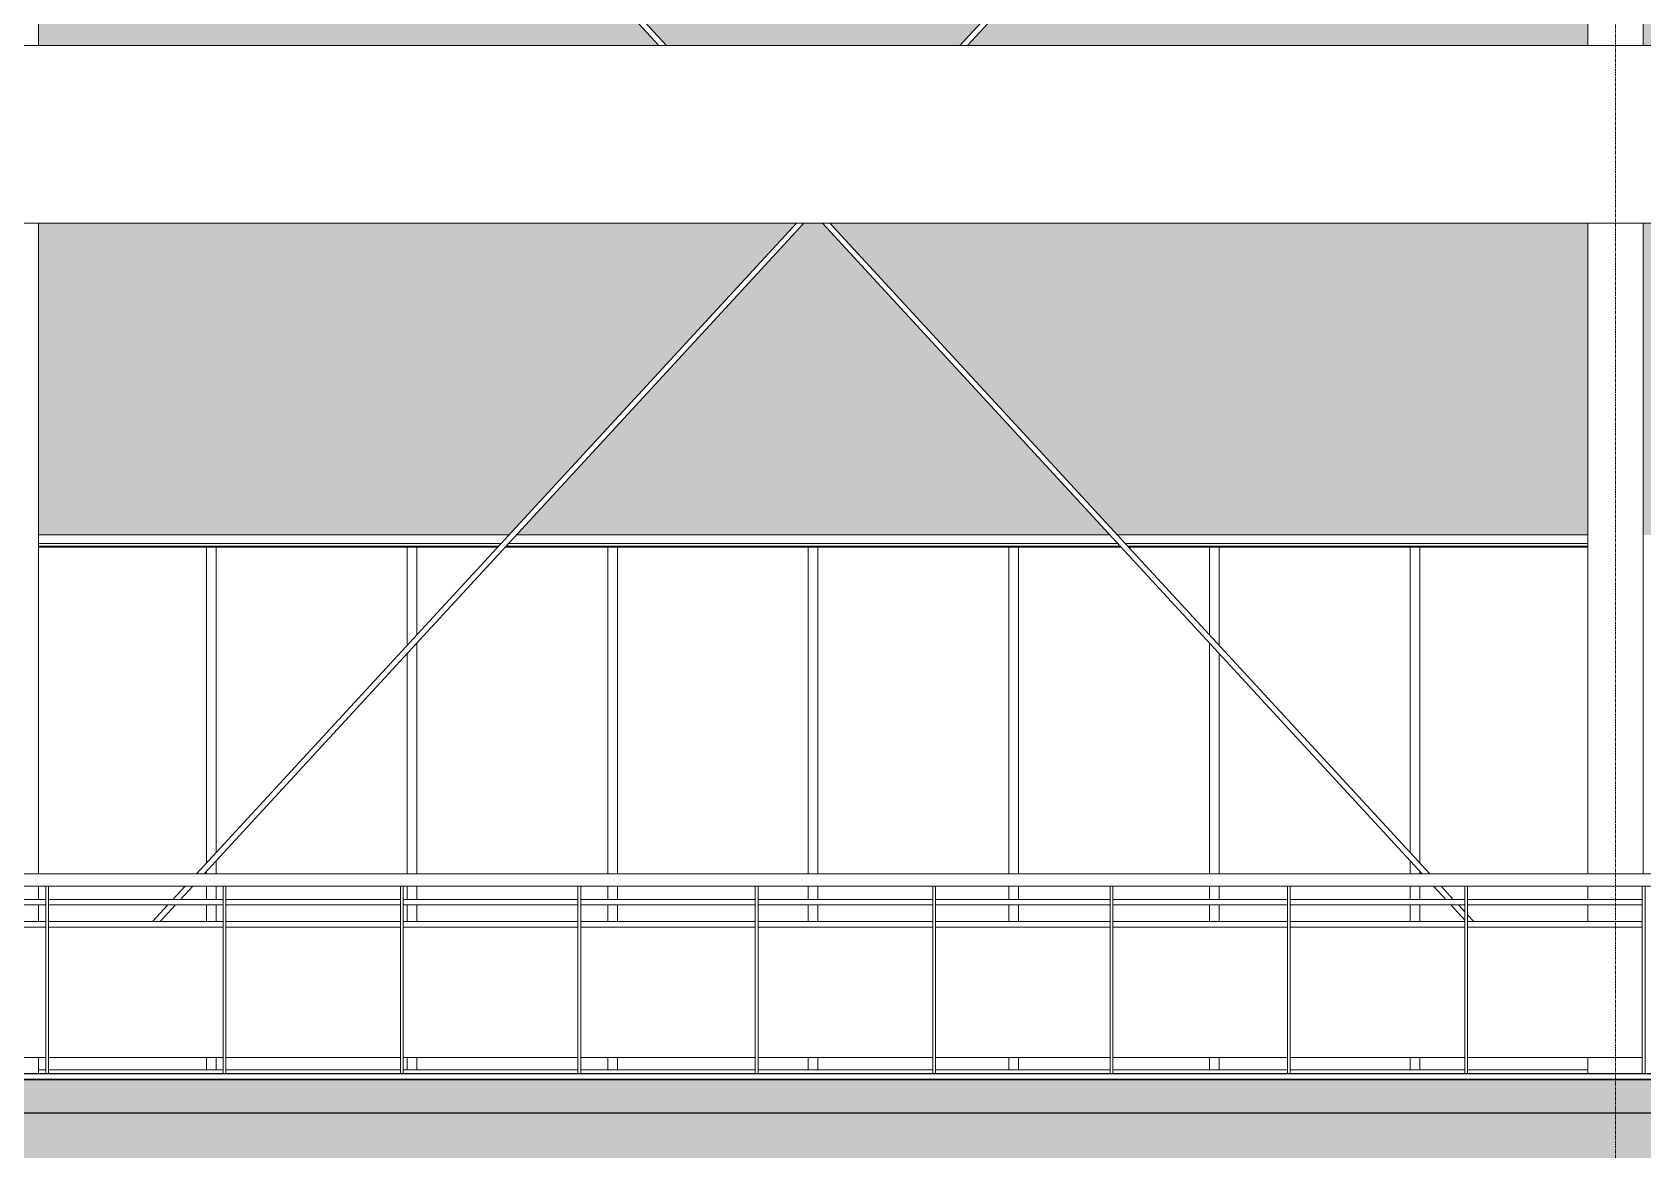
# Model space of a CAD drawing. Header units: inches. Extents: x 21408 to 98131, y -290 to 853.
# Drawn here: x 37878.3 to 38168.9, y -12.7 to 188.9 of the extents above; entities that cross this region are included whole.
import ezdxf

# ---------------------------------------------------------------- set-up
doc = ezdxf.new("R2010")
doc.units = ezdxf.units.IN
doc.header["$MEASUREMENT"] = 0
doc.linetypes.add('Grid Line 1_2_', pattern=[0.875, 0.5, -0.125, 0.125, -0.125])
for name, color, linetype, lineweight in [('A-FLOR', 192, 'Continuous', 9), ('A-FLOR-HRAL', 11, 'Continuous', 9), ('A-FLOR-LEVL', 51, 'Continuous', 9), ('A-FLOR-PATT', 8, 'Continuous', 25), ('A-GLAZ-CURT', 52, 'Continuous', 9), ('A-GLAZ-CWMG', 51, 'Continuous', 9), ('A-WALL-PATT', 111, 'Continuous', 25), ('C-TOPO', 7, 'Continuous', 9), ('I-WALL', 2, 'Continuous', 9), ('M-HVAC-DUCT', 70, 'Continuous', 9), ('S-BEAM', 12, 'Continuous', 9), ('S-GRID', 1, 'Continuous', 9)]:
    doc.layers.add(name, color=color, linetype=linetype, lineweight=lineweight)
pattern_1 = [(90, (-86458.87, -1108), (-193, -193), [48, -145]), (180, (-86458.87, -1108), (-2e-14, -193), [96.25, -96.75]), (270, (-86555.12, -1060), (-193, -193), [48, -145]), (180, (-86458.87, -1060), (-2e-14, -193), [96.25, -96.75]), (270, (-86555.37, -1060), (-193, -193), [48, -145]), (180, (-86555.37, -1060), (-2e-14, -193), [96.25, -96.75]), (90, (-86651.62, -1108), (-193, -193), [48, -145]), (180, (-86555.37, -1108), (-2e-14, -193), [96.25, -96.75]), (90, (-86506.87, -1059.75), (-193, -193), [48, -145]), (180, (-86458.62, -1059.75), (-2e-14, -193), [48.25, -144.75]), (180, (-86458.62, -1011.75), (-2e-14, -193), [48.25, -144.75]), (90, (-86603.37, -1059.75), (-193, -193), [48, -145]), (180, (-86507.12, -1059.75), (-2e-14, -193), [96.25, -96.75]), (270, (-86507.12, -1011.75), (-193, -193), [48, -145]), (180, (-86507.12, -1011.75), (-2e-14, -193), [96.25, -96.75]), (180, (-86603.62, -1059.75), (-2e-14, -193), [48, -145]), (270, (-86603.62, -1011.75), (-193, -193), [48, -145]), (180, (-86603.62, -1011.75), (-2e-14, -193), [48, -145]), (90, (-86458.87, -1011.5), (-193, -193), [48, -145]), (180, (-86458.87, -1011.5), (-2e-14, -193), [96.25, -96.75]), (270, (-86555.12, -963.5), (-193, -193), [48, -145]), (180, (-86458.87, -963.5), (-2e-14, -193), [96.25, -96.75]), (270, (-86555.37, -963.5), (-193, -193), [48, -145]), (180, (-86555.37, -963.5), (-2e-14, -193), [96.25, -96.75]), (270, (-86651.62, -963.5), (-193, -193), [48, -145]), (180, (-86555.37, -1011.5), (-2e-14, -193), [96.25, -96.75]), (90, (-86506.87, -963.25), (-193, -193), [48, -145]), (180, (-86458.62, -963.25), (-2e-14, -193), [48.25, -144.75]), (180, (-86458.62, -915.25), (-2e-14, -193), [48.25, -144.75]), (90, (-86603.37, -963.25), (-193, -193), [48, -145]), (180, (-86507.12, -963.25), (-2e-14, -193), [96.25, -96.75]), (270, (-86507.12, -915.25), (-193, -193), [48, -145]), (180, (-86507.12, -915.25), (-2e-14, -193), [96.25, -96.75]), (180, (-86603.62, -963.25), (-2e-14, -193), [48, -145]), (270, (-86603.62, -915.25), (-193, -193), [48, -145]), (180, (-86603.62, -915.25), (-2e-14, -193), [48, -145])]
pattern_2 = [(45, (-87573.42, 98.42), (-19.00703, 19.00703), []), (45, (-87573.42, 127.22), (-19.00703, 19.00703), [])]

# ---------------------------------------------------------------- blocks, each defined once
blk = doc.blocks.new('Struct_Xcel_Sports Complex_rvt-4-Building Section - East_West looking South')
at = {"layer": 'A-FLOR-PATT', "lineweight": 9}
h = blk.add_hatch(dxfattribs=at)
h.set_pattern_fill('FP_56', style=0, pattern_type=2)
h.set_pattern_definition([(50, (-87573.42, 98.42), (55.0854, -4.819842), [5.76, -63.36]), (355, (-87573.42, 98.42), (-10.65569, 57.76853), [4.608, -50.688]), (100.451, (-87568.83, 98.02), (44.429468, 52.94866), [4.895, -53.848]), (46.184, (-87573.42, 113.78), (81.96444, -12.71212), [8.64, -95.04]), (96.636, (-87566.59, 112.72), (71.7815, 74.81238), [7.343, -80.772]), (351.184, (-87573.42, 113.78), (71.78195, 74.81243), [6.912, -76.032]), (21, (-87565.74, 109.94), (45.84207, -30.92146), [5.76, -63.36]), (326, (-87565.74, 109.94), (18.687064, 55.691476), [4.608, -50.688]), (71.451, (-87561.92, 107.363), (64.52891, 24.77011), [4.895, -53.848]), (37.5, (-87573.42, 98.42), (0.9338946, 25.566816), [2.534, -47.539, 2.534, -48.922, -50.88]), (37.5, (-87573.42, 98.42), (0.9338946, 25.566816), [-101.53, 2.534, -48.346]), (7.5, (-87573.42, 98.42), (20.20404, 30.291303), [2.534, -26.803, 2.534, -46.387, -19.392]), (7.5, (-87573.42, 98.42), (20.20404, 30.291303), [-78.259, 2.534, -16.858]), (327.5, (-87590.546, 98.42), (40.9977845, -1.7324026), [2.534, -16.666, 2.534, -57.37, -79.488]), (327.5, (-87590.546, 98.42), (40.9977845, -1.7324026), [-79.104, 2.534, -76.954]), (317.5, (-87598.226, 98.42), (44.788883, 7.687839), [2.534, -22.426, 2.534, -37.248, -56.448]), (317.5, (-87598.226, 98.42), (44.788883, 7.687839), [-64.742, 2.534, -53.914])])
h.paths.add_polyline_path([(-26273.39, -6), (-22066.14, -6), (-22066.14, 0), (-26273.39, 0), (-26273.39, -1.7)], flags=0)
at = {"layer": 'A-FLOR', "color": 250, "lineweight": 25}
for p, q in [((-22066.14, 0), (-26273.39, 0)), ((-26273.39, -6), (-22066.14, -6))]:
    blk.add_line(p, q, dxfattribs=at)
blk = doc.blocks.new('Girt_C - 10_D-1260059-Building Section - East_West looking South')
at = {"layer": 'S-BEAM'}
for p, q in [((-23659.89, 96.68), (-23576.44, 96.68)), ((-23659.89, 96.2), (-23576.89, 96.2)), ((-23575.57, 96.2), (-23464.71, 96.2)), ((-23575.13, 96.68), (-23465.16, 96.68)), ((-23463.84, 96.68), (-23380.39, 96.68)), ((-23463.39, 96.2), (-23380.39, 96.2))]:
    blk.add_line(p, q, dxfattribs=at)
blk = doc.blocks.new('Railing - 2_ 8_-V216-Building Section - East_West looking South')
at = {"layer": 'A-FLOR-HRAL'}
blk.add_line((-24234.07, 4), (-24202.57, 4), dxfattribs=at)
blk = doc.blocks.new('Railing - 2_ x 1_2_-V215-Building Section - East_West looking South')
at = {"layer": 'A-FLOR-HRAL'}
for p, q in [((-24234.07, 34.87), (-24234.57, 34.87)), ((-24234.57, 1), (-24234.57, 34.87)), ((-24234.07, 1), (-24234.07, 34.87))]:
    blk.add_line(p, q, dxfattribs=at)
blk = doc.blocks.new('Railing - 2_ 8_-V217-Building Section - East_West looking South')
at = {"layer": 'A-FLOR-HRAL'}
blk.add_line((-23658.07, 4), (-23626.65, 4), dxfattribs=at)
blk = doc.blocks.new('Railing - Railing-939582-Building Section - East_West looking South')
at = {"layer": 'A-FLOR-HRAL'}
for p, q in [((-23233.26, 37.12), (-24243.39, 37.12)), ((-24243.39, 34.87), (-23233.26, 34.87)), ((-23690.07, 32.5), (-23658.57, 32.5)), ((-23658.07, 32.5), (-23626.65, 32.5)), ((-23626.07, 32.5), (-23594.57, 32.5)), ((-23594.07, 32.5), (-23562.57, 32.5)), ((-23562.07, 32.5), (-23530.57, 32.5)), ((-23530.07, 32.5), (-23498.57, 32.5)), ((-23498.07, 32.5), (-23466.57, 32.5)), ((-23466.07, 32.5), (-23434.57, 32.5)), ((-23434.07, 32.5), (-23402.57, 32.5)), ((-23402.07, 32.5), (-23370.57, 32.5)), ((-23658.57, 31.5), (-23690.07, 31.5)), ((-23626.65, 31.5), (-23658.07, 31.5)), ((-23594.57, 31.5), (-23626.07, 31.5)), ((-23562.57, 31.5), (-23594.07, 31.5)), ((-23530.57, 31.5), (-23562.07, 31.5)), ((-23498.57, 31.5), (-23530.07, 31.5)), ((-23466.57, 31.5), (-23498.07, 31.5)), ((-23434.57, 31.5), (-23466.07, 31.5)), ((-23402.57, 31.5), (-23434.07, 31.5)), ((-23370.57, 31.5), (-23402.07, 31.5)), ((-23690.07, 28.5), (-23658.57, 28.5)), ((-23658.57, 27.5), (-23690.07, 27.5)), ((-23658.07, 28.5), (-23626.65, 28.5)), ((-23626.65, 27.5), (-23658.07, 27.5)), ((-23626.07, 28.5), (-23594.57, 28.5)), ((-23594.57, 27.5), (-23626.07, 27.5)), ((-23594.07, 28.5), (-23562.57, 28.5)), ((-23562.57, 27.5), (-23594.07, 27.5)), ((-23562.07, 28.5), (-23530.57, 28.5)), ((-23530.57, 27.5), (-23562.07, 27.5)), ((-23530.07, 28.5), (-23498.57, 28.5)), ((-23498.57, 27.5), (-23530.07, 27.5)), ((-23498.07, 28.5), (-23466.57, 28.5)), ((-23466.57, 27.5), (-23498.07, 27.5)), ((-23466.07, 28.5), (-23434.57, 28.5)), ((-23434.57, 27.5), (-23466.07, 27.5)), ((-23434.07, 28.5), (-23402.57, 28.5)), ((-23402.57, 27.5), (-23434.07, 27.5)), ((-23402.07, 28.5), (-23370.57, 28.5)), ((-23370.57, 27.5), (-23402.07, 27.5))]:
    blk.add_line(p, q, dxfattribs=at)
for name, p in [('Railing - 2_ x 1_2_-V215-Building Section - East_West looking South', (576, 0)), ('Railing - 2_ x 1_2_-V215-Building Section - East_West looking South', (608, 0)), ('Railing - 2_ x 1_2_-V215-Building Section - East_West looking South', (640, 0)), ('Railing - 2_ x 1_2_-V215-Building Section - East_West looking South', (672, 0)), ('Railing - 2_ x 1_2_-V215-Building Section - East_West looking South', (704, 0)), ('Railing - 2_ x 1_2_-V215-Building Section - East_West looking South', (736, 0)), ('Railing - 2_ x 1_2_-V215-Building Section - East_West looking South', (768, 0)), ('Railing - 2_ x 1_2_-V215-Building Section - East_West looking South', (800, 0)), ('Railing - 2_ x 1_2_-V215-Building Section - East_West looking South', (832, 0)), ('Railing - 2_ x 1_2_-V215-Building Section - East_West looking South', (864, 0)), ('Railing - 2_ 8_-V216-Building Section - East_West looking South', (544, 0)), ('Railing - 2_ 8_-V217-Building Section - East_West looking South', (0, 0)), ('Railing - 2_ 8_-V216-Building Section - East_West looking South', (608, 0)), ('Railing - 2_ 8_-V216-Building Section - East_West looking South', (640, 0)), ('Railing - 2_ 8_-V216-Building Section - East_West looking South', (672, 0)), ('Railing - 2_ 8_-V216-Building Section - East_West looking South', (704, 0)), ('Railing - 2_ 8_-V216-Building Section - East_West looking South', (736, 0)), ('Railing - 2_ 8_-V216-Building Section - East_West looking South', (768, 0)), ('Railing - 2_ 8_-V216-Building Section - East_West looking South', (800, 0)), ('Railing - 2_ 8_-V216-Building Section - East_West looking South', (832, 0))]:
    blk.add_blockref(name, p)
blk = doc.blocks.new('columns and girder2 - one-V236-Building Section - East_West looking South')
at = {"layer": 'S-BEAM'}
h = blk.add_hatch(dxfattribs=at)
h.set_pattern_fill('FP_52', color=256, style=0, pattern_type=2)
h.set_pattern_definition(pattern_2)
h.paths.add_polyline_path([(-23659.89, 304.78), (-23659.89, 306.3), (-23669.89, 306.3), (-23669.89, 304.78)], flags=0)
h.paths.add_polyline_path([(-23669.89, 339.12), (-23659.89, 339.12), (-23659.89, 340.62), (-23669.89, 340.62), (-23669.89, 340.09)], flags=0)
h = blk.add_hatch(dxfattribs=at)
h.set_pattern_fill('FP_52', color=256, style=0, pattern_type=2)
h.set_pattern_definition(pattern_2)
h.paths.add_polyline_path([(-23665.52, 306.3), (-23664.27, 306.3), (-23664.27, 339.12), (-23665.52, 339.12), (-23665.52, 310.79)], flags=0)
at = {"layer": 'S-BEAM', "lineweight": 15}
for p, q in [((-23659.89, 340.62), (-23669.89, 340.62)), ((-23669.89, 340.62), (-23669.89, 339.12)), ((-23659.89, 339.12), (-23659.89, 340.62)), ((-23669.89, 339.12), (-23659.89, 339.12)), ((-23664.27, 339.12), (-23665.52, 339.12)), ((-23665.52, 339.12), (-23665.52, 306.3)), ((-23664.27, 306.3), (-23664.27, 339.12)), ((-23659.89, 306.3), (-23669.89, 306.3)), ((-23669.89, 306.3), (-23669.89, 304.78)), ((-23665.52, 306.3), (-23664.27, 306.3)), ((-23659.89, 304.78), (-23659.89, 306.3)), ((-23669.89, 304.78), (-23659.89, 304.78))]:
    blk.add_line(p, q, dxfattribs=at)
at = {"layer": 'S-BEAM'}
for p, q in [((-23670.89, 292.37), (-23670.89, 337.89)), ((-23669.89, 336.72), (-23669.89, 339.12)), ((-23659.89, 339.12), (-23659.89, 336.72)), ((-23658.89, 337.89), (-23658.89, 292.37)), ((-23669.89, 294.85), (-23669.89, 304.78)), ((-23659.89, 304.78), (-23659.89, 294.85)), ((-23669.89, 294.85), (-23659.89, 294.85)), ((-23670.89, 292.37), (-23658.89, 292.37)), ((-23669.89, 186.5), (-23669.89, 292.37)), ((-23659.89, 292.37), (-23659.89, 186.5)), ((-23669.89, 37.1), (-23669.89, 154.5)), ((-23659.89, 154.5), (-23659.89, 37.11)), ((-23669.89, 32.5), (-23669.89, 34.9)), ((-23659.89, 34.9), (-23659.89, 32.5)), ((-23669.89, 28.5), (-23669.89, 31.5)), ((-23659.89, 31.5), (-23659.89, 28.5)), ((-23669.89, 1), (-23669.89, 4)), ((-23659.89, 4), (-23659.89, 1))]:
    blk.add_line(p, q, dxfattribs=at)
blk = doc.blocks.new('columns and girder2 - one-V237-Building Section - East_West looking South')
at = {"layer": 'S-BEAM'}
h = blk.add_hatch(dxfattribs=at)
h.set_pattern_fill('FP_52', color=256, style=0, pattern_type=2)
h.set_pattern_definition(pattern_2)
h.paths.add_polyline_path([(-23376.02, 306.3), (-23374.77, 306.3), (-23374.77, 339.12), (-23376.02, 339.12), (-23376.02, 310.79)], flags=0)
at = {"layer": 'S-BEAM', "lineweight": 15}
for p, q in [((-23370.39, 340.62), (-23380.39, 340.62)), ((-23380.39, 340.62), (-23380.39, 339.12)), ((-23370.39, 339.12), (-23370.39, 340.62)), ((-23380.39, 339.12), (-23370.39, 339.12)), ((-23374.77, 339.12), (-23376.02, 339.12)), ((-23376.02, 339.12), (-23376.02, 306.3)), ((-23374.77, 306.3), (-23374.77, 339.12)), ((-23370.39, 306.3), (-23380.39, 306.3)), ((-23380.39, 306.3), (-23380.39, 304.78)), ((-23376.02, 306.3), (-23374.77, 306.3)), ((-23370.39, 304.78), (-23370.39, 306.3)), ((-23380.39, 304.78), (-23370.39, 304.78))]:
    blk.add_line(p, q, dxfattribs=at)
at = {"layer": 'S-BEAM'}
for p, q in [((-23381.39, 292.37), (-23381.39, 337.89)), ((-23380.39, 336.72), (-23380.39, 339.12)), ((-23370.39, 339.12), (-23370.39, 336.72)), ((-23369.39, 337.89), (-23369.39, 292.37)), ((-23380.39, 294.85), (-23380.39, 304.78)), ((-23370.39, 304.78), (-23370.39, 294.85)), ((-23380.39, 294.85), (-23370.39, 294.85)), ((-23381.39, 292.37), (-23369.39, 292.37)), ((-23380.39, 186.5), (-23380.39, 292.37)), ((-23370.39, 292.37), (-23370.39, 186.5)), ((-23380.39, 37.11), (-23380.39, 154.5)), ((-23370.39, 154.5), (-23370.39, 37.11)), ((-23380.39, 32.5), (-23380.39, 34.88)), ((-23380.39, 28.5), (-23380.39, 31.5)), ((-23380.39, 1), (-23380.39, 4))]:
    blk.add_line(p, q, dxfattribs=at)
blk = doc.blocks.new('System Panel - Interior Glazing-V259-Building Section - East_West looking South')
at = {"layer": 'A-GLAZ-CURT'}
for p, q in [((-23629.58, 96), (-23659.89, 96)), ((-23659.89, 1.75), (-23658.57, 1.75)), ((-23658.07, 1.75), (-23629.58, 1.75))]:
    blk.add_line(p, q, dxfattribs=at)
blk = doc.blocks.new('System Panel - Interior Glazing-V260-Building Section - East_West looking South')
at = {"layer": 'A-GLAZ-CURT'}
for p, q in [((-23593.39, 96), (-23627.83, 96)), ((-23627.83, 1.75), (-23626.65, 1.75)), ((-23626.07, 1.75), (-23594.57, 1.75)), ((-23594.07, 1.75), (-23593.39, 1.75))]:
    blk.add_line(p, q, dxfattribs=at)
blk = doc.blocks.new('System Panel - Interior Glazing-V261-Building Section - East_West looking South')
at = {"layer": 'A-GLAZ-CURT'}
for p, q in [((-23577.07, 96), (-23591.64, 96)), ((-23557.2, 96), (-23575.75, 96)), ((-23591.64, 1.75), (-23562.57, 1.75)), ((-23562.07, 1.75), (-23557.2, 1.75))]:
    blk.add_line(p, q, dxfattribs=at)
blk = doc.blocks.new('System Panel - Interior Glazing-V262-Building Section - East_West looking South')
at = {"layer": 'A-GLAZ-CURT'}
for p, q in [((-23521.02, 96), (-23555.45, 96)), ((-23555.45, 1.75), (-23530.57, 1.75)), ((-23530.07, 1.75), (-23521.02, 1.75))]:
    blk.add_line(p, q, dxfattribs=at)
blk = doc.blocks.new('System Panel - Interior Glazing-V263-Building Section - East_West looking South')
at = {"layer": 'A-GLAZ-CURT'}
for p, q in [((-23484.83, 96), (-23519.27, 96)), ((-23519.27, 1.75), (-23498.57, 1.75)), ((-23498.07, 1.75), (-23484.83, 1.75))]:
    blk.add_line(p, q, dxfattribs=at)
blk = doc.blocks.new('System Panel - Interior Glazing-V264-Building Section - East_West looking South')
at = {"layer": 'A-GLAZ-CURT'}
for p, q in [((-23464.53, 96), (-23483.08, 96)), ((-23448.64, 96), (-23463.21, 96)), ((-23483.08, 1.75), (-23466.57, 1.75)), ((-23466.07, 1.75), (-23448.64, 1.75))]:
    blk.add_line(p, q, dxfattribs=at)
blk = doc.blocks.new('System Panel - Interior Glazing-V265-Building Section - East_West looking South')
at = {"layer": 'A-GLAZ-CURT'}
for p, q in [((-23412.45, 96), (-23446.89, 96)), ((-23446.89, 1.75), (-23434.57, 1.75)), ((-23434.07, 1.75), (-23412.45, 1.75))]:
    blk.add_line(p, q, dxfattribs=at)
blk = doc.blocks.new('System Panel - Interior Glazing-V266-Building Section - East_West looking South')
at = {"layer": 'A-GLAZ-CURT'}
for p, q in [((-23380.39, 96), (-23410.7, 96)), ((-23410.7, 1.75), (-23402.57, 1.75)), ((-23402.07, 1.75), (-23380.39, 1.75))]:
    blk.add_line(p, q, dxfattribs=at)
blk = doc.blocks.new('Rectangular Mullion - Interior 1_75_ x 4_5_-V296-Building Section - East_West looking South')
at = {"layer": 'A-GLAZ-CWMG'}
for p, q in [((-23629.58, 96), (-23627.83, 96)), ((-23629.58, 96), (-23629.58, 39.04)), ((-23627.83, 40.94), (-23627.83, 96)), ((-23627.83, 37.12), (-23627.83, 39.48)), ((-23629.58, 37.58), (-23629.58, 37.12)), ((-23629.58, 34.88), (-23629.58, 32.5)), ((-23627.83, 32.5), (-23627.83, 34.88)), ((-23629.58, 31.5), (-23629.58, 28.5)), ((-23627.83, 28.5), (-23627.83, 31.5)), ((-23629.58, 4), (-23629.58, 1.75)), ((-23627.83, 1.75), (-23627.83, 4)), ((-23627.83, 1.75), (-23629.58, 1.75))]:
    blk.add_line(p, q, dxfattribs=at)
blk = doc.blocks.new('Rectangular Mullion - Interior 1_75_ x 4_5_-V297-Building Section - East_West looking South')
at = {"layer": 'A-GLAZ-CWMG'}
for p, q in [((-23593.39, 96), (-23591.64, 96)), ((-23593.39, 96), (-23593.39, 78.3)), ((-23591.64, 80.2), (-23591.64, 96)), ((-23591.64, 37.11), (-23591.64, 78.76)), ((-23593.39, 76.86), (-23593.39, 37.1)), ((-23593.39, 34.89), (-23593.39, 32.5)), ((-23591.64, 32.5), (-23591.64, 34.91)), ((-23593.39, 31.5), (-23593.39, 28.5)), ((-23591.64, 28.5), (-23591.64, 31.5)), ((-23593.39, 4), (-23593.39, 1.75)), ((-23591.64, 1.75), (-23591.64, 4)), ((-23591.64, 1.75), (-23593.39, 1.75))]:
    blk.add_line(p, q, dxfattribs=at)
blk = doc.blocks.new('Rectangular Mullion - Interior 1_75_ x 4_5_-V298-Building Section - East_West looking South')
at = {"layer": 'A-GLAZ-CWMG'}
for p, q in [((-23557.2, 96), (-23555.45, 96)), ((-23557.2, 96), (-23557.2, 37.12)), ((-23555.45, 37.12), (-23555.45, 96)), ((-23557.2, 34.88), (-23557.2, 32.5)), ((-23555.45, 32.5), (-23555.45, 34.88)), ((-23557.2, 31.5), (-23557.2, 28.5)), ((-23555.45, 28.5), (-23555.45, 31.5)), ((-23557.2, 4), (-23557.2, 1.75)), ((-23555.45, 1.75), (-23555.45, 4)), ((-23555.45, 1.75), (-23557.2, 1.75))]:
    blk.add_line(p, q, dxfattribs=at)
blk = doc.blocks.new('Rectangular Mullion - Interior 1_75_ x 4_5_-V299-Building Section - East_West looking South')
at = {"layer": 'A-GLAZ-CWMG'}
for p, q in [((-23521.02, 96), (-23519.27, 96)), ((-23521.02, 96), (-23521.02, 37.11)), ((-23519.27, 37.11), (-23519.27, 96)), ((-23521.02, 34.9), (-23521.02, 32.5)), ((-23519.27, 32.5), (-23519.27, 34.88)), ((-23521.02, 31.5), (-23521.02, 28.5)), ((-23519.27, 28.5), (-23519.27, 31.5)), ((-23521.02, 4), (-23521.02, 1.75)), ((-23519.27, 1.75), (-23519.27, 4)), ((-23519.27, 1.75), (-23521.02, 1.75))]:
    blk.add_line(p, q, dxfattribs=at)
blk = doc.blocks.new('Rectangular Mullion - Interior 1_75_ x 4_5_-V300-Building Section - East_West looking South')
at = {"layer": 'A-GLAZ-CWMG'}
for p, q in [((-23484.83, 96), (-23483.08, 96)), ((-23484.83, 96), (-23484.83, 37.12)), ((-23483.08, 37.12), (-23483.08, 96)), ((-23484.83, 34.88), (-23484.83, 32.5)), ((-23483.08, 32.5), (-23483.08, 34.88)), ((-23484.83, 31.5), (-23484.83, 28.5)), ((-23483.08, 28.5), (-23483.08, 31.5)), ((-23484.83, 4), (-23484.83, 1.75)), ((-23483.08, 1.75), (-23483.08, 4)), ((-23483.08, 1.75), (-23484.83, 1.75))]:
    blk.add_line(p, q, dxfattribs=at)
blk = doc.blocks.new('Rectangular Mullion - Interior 1_75_ x 4_5_-V301-Building Section - East_West looking South')
at = {"layer": 'A-GLAZ-CWMG'}
for p, q in [((-23448.64, 96), (-23446.89, 96)), ((-23448.64, 96), (-23448.64, 80.18)), ((-23446.89, 78.28), (-23446.89, 96)), ((-23448.64, 78.77), (-23448.64, 37.12)), ((-23446.89, 37.12), (-23446.89, 76.87)), ((-23448.64, 34.88), (-23448.64, 32.5)), ((-23446.89, 32.5), (-23446.89, 34.9)), ((-23448.64, 31.5), (-23448.64, 28.5)), ((-23446.89, 28.5), (-23446.89, 31.5)), ((-23448.64, 4), (-23448.64, 1.75)), ((-23446.89, 1.75), (-23446.89, 4)), ((-23446.89, 1.75), (-23448.64, 1.75))]:
    blk.add_line(p, q, dxfattribs=at)
blk = doc.blocks.new('Rectangular Mullion - Interior 1_75_ x 4_5_-V302-Building Section - East_West looking South')
at = {"layer": 'A-GLAZ-CWMG'}
for p, q in [((-23412.45, 96), (-23410.7, 96)), ((-23412.45, 96), (-23412.45, 40.93)), ((-23410.7, 39.03), (-23410.7, 96)), ((-23412.45, 39.49), (-23412.45, 37.11)), ((-23412.45, 34.88), (-23412.45, 32.5)), ((-23410.7, 37.1), (-23410.7, 37.6)), ((-23410.7, 32.5), (-23410.7, 34.88)), ((-23412.45, 31.5), (-23412.45, 28.5)), ((-23410.7, 28.5), (-23410.7, 31.5)), ((-23412.45, 4), (-23412.45, 1.75)), ((-23410.7, 1.75), (-23410.7, 4)), ((-23410.7, 1.75), (-23412.45, 1.75))]:
    blk.add_line(p, q, dxfattribs=at)
blk = doc.blocks.new('Round Bar - 1_-V311-Building Section - East_West looking South')
at = {"layer": 'S-BEAM'}
for p, q in [((-23381.39, 308.33), (-23493.68, 186.5)), ((-23492.32, 186.5), (-23381.39, 306.86)), ((-23523.17, 154.5), (-23631.35, 37.12)), ((-23629.99, 37.12), (-23521.81, 154.5)), ((-23633.42, 34.88), (-23635.62, 32.5)), ((-23634.26, 32.5), (-23632.06, 34.88)), ((-23636.54, 31.5), (-23639.3, 28.5)), ((-23637.94, 28.5), (-23635.18, 31.5))]:
    blk.add_line(p, q, dxfattribs=at)
blk = doc.blocks.new('Round Bar - 1_-V312-Building Section - East_West looking South')
at = {"layer": 'S-BEAM'}
for p, q in [((-23546.6, 186.5), (-23658.89, 308.33)), ((-23658.89, 306.86), (-23547.96, 186.5)), ((-23518.47, 154.5), (-23410.28, 37.12)), ((-23408.92, 37.12), (-23517.11, 154.5)), ((-23408.22, 34.88), (-23406.02, 32.5)), ((-23404.66, 32.5), (-23406.85, 34.88)), ((-23405.1, 31.5), (-23402.57, 28.76)), ((-23402.57, 30.23), (-23403.74, 31.5)), ((-23400.98, 28.5), (-23402.07, 29.69))]:
    blk.add_line(p, q, dxfattribs=at)

msp = doc.modelspace()

# ---------------------------------------------------------------- hatches: boundary and pattern name
at = {"layer": 'A-WALL-PATT', "lineweight": 9}
h = msp.add_hatch(dxfattribs=at)
h.set_pattern_fill('FP_44', color=256, style=0, pattern_type=2)
h.set_pattern_definition(pattern_1)
h.paths.add_polyline_path([(35264.72, 176), (35267.96, 176), (35267.96, 192.8), (35267.39, 192.31), (35267.32, 192.4), (35267.85, 192.94), (35264.72, 192.94), (35264.72, 183.84)], flags=0)
h.paths.add_polyline_path([(35275.96, 176), (35553.46, 176), (35553.46, 194.5), (35275.96, 194.5), (35275.96, 183.84)], flags=0)
h.paths.add_polyline_path([(35563.46, 176), (35565.79, 176), (35566.95, 178.5), (35568.55, 180.78), (35570.52, 182.76), (35572.81, 184.36), (35575.34, 185.54), (35578.03, 186.26), (35580.81, 186.5), (35583.59, 186.26), (35586.28, 185.54), (35588.81, 184.36), (35591.09, 182.76), (35593.07, 180.78), (35594.67, 178.5), (35595.84, 176), (35775.15, 176), (35779.16, 178.86), (35783.18, 181.18), (35786.7, 182.85), (35791.14, 184.43), (35796.43, 185.68), (35800.37, 186.27), (35805.07, 186.5), (35842.96, 186.5), (35842.96, 194.5), (35563.46, 194.5), (35563.46, 176.51)], flags=0)
h.paths.add_polyline_path([(38739.96, 176), (38739.96, 194.5), (38458.46, 194.5), (38458.46, 186.5), (38633.36, 186.5), (38633.36, 176), (38696.44, 176), (38697.61, 178.5), (38699.21, 180.78), (38701.18, 182.76), (38703.46, 184.36), (38705.99, 185.54), (38708.68, 186.26), (38711.46, 186.5), (38714.24, 186.26), (38716.93, 185.54), (38719.83, 184.1), (38721.75, 182.76), (38723.72, 180.78), (38725.32, 178.5), (38726.5, 176), (38737.38, 176)], flags=0)
h.paths.add_polyline_path([(38448.46, 186.5), (38448.46, 194.5), (38168.96, 194.5), (38168.96, 186.5), (38439.09, 186.5)], flags=0)
h.paths.add_polyline_path([(37992.75, 186.5), (38045.67, 186.5), (38053.05, 194.5), (37985.37, 194.5), (37991.66, 187.68)], flags=0)
h.paths.add_polyline_path([(37991.37, 186.5), (37991.4, 186.5), (37984.02, 194.5), (37879.46, 194.5), (37879.46, 186.5), (37990.01, 186.5)], flags=0)
h.paths.add_polyline_path([(38048.53, 186.5), (38158.96, 186.5), (38158.96, 194.5), (38054.41, 194.5), (38047.07, 186.5), (38048.06, 186.5)], flags=0)
h.paths.add_polyline_path([(37842.51, 186.5), (37869.46, 186.5), (37869.46, 194.5), (37589.96, 194.5), (37589.96, 186.5), (37807.42, 186.5)], flags=0)
h.paths.add_polyline_path([(37561.77, 186.5), (37579.96, 186.5), (37579.96, 194.5), (37300.46, 194.5), (37300.46, 186.5), (37526.68, 186.5)], flags=0)
h.paths.add_polyline_path([(37281.03, 186.5), (37290.46, 186.5), (37290.46, 194.5), (37010.96, 194.5), (37010.96, 186.5), (37245.94, 186.5)], flags=0)
h.paths.add_polyline_path([(35852.96, 186.5), (35902.85, 186.5), (35900.3, 194.5), (35852.96, 194.5), (35852.96, 193.61)], flags=0)
h.paths.add_polyline_path([(37000.29, 186.5), (37000.96, 186.5), (37000.96, 194.5), (36896.41, 194.5), (36889.07, 186.5), (36965.19, 186.5)], flags=0)
h.paths.add_polyline_path([(35906.12, 186.5), (35913.87, 186.5), (35913.87, 194.5), (35903.57, 194.5), (35903.86, 193.61)], flags=0)
h.paths.add_polyline_path([(35920.49, 186.5), (35928.23, 186.5), (35930.79, 194.5), (35920.49, 194.5), (35920.49, 188.73)], flags=0)
h.paths.add_polyline_path([(35931.51, 186.5), (36132.46, 186.5), (36132.46, 194.5), (35934.06, 194.5), (35933.77, 193.61)], flags=0)
h.paths.add_polyline_path([(36142.46, 186.5), (36421.96, 186.5), (36421.96, 194.5), (36142.46, 194.5), (36142.46, 193.61)], flags=0)
h.paths.add_polyline_path([(36887.51, 186.5), (36887.67, 186.5), (36895.05, 194.5), (36827.37, 194.5), (36834.77, 186.5), (36887.18, 186.5)], flags=0)
h.paths.add_polyline_path([(36431.96, 186.5), (36568.42, 186.5), (36565.87, 194.5), (36431.96, 194.5), (36431.96, 193.61)], flags=0)
h.paths.add_polyline_path([(36571.69, 186.5), (36579.43, 186.5), (36579.43, 194.5), (36569.14, 194.5), (36569.42, 193.61)], flags=0)
h.paths.add_polyline_path([(36586.06, 186.5), (36593.8, 186.5), (36596.35, 194.5), (36586.06, 194.5), (36586.06, 188.73)], flags=0)
h.paths.add_polyline_path([(36597.07, 186.5), (36711.46, 186.5), (36711.46, 194.5), (36599.62, 194.5), (36599.34, 193.61)], flags=0)
h.paths.add_polyline_path([(36721.46, 186.5), (36833.4, 186.5), (36826.02, 194.5), (36721.46, 194.5), (36721.46, 193.61)], flags=0)
h.paths.add_polyline_path([(35267.85, 193), (35267.85, 194.5), (35264.72, 194.5), (35264.72, 193.05), (35267.78, 193.05)], flags=0)
h = msp.add_hatch(dxfattribs=at)
h.set_pattern_fill('FP_44', color=256, style=0, pattern_type=2)
h.set_pattern_definition(pattern_1)
h.paths.add_polyline_path([(36873.9, 1), (36909.34, 1), (36909.34, 98.25), (36914.71, 98.27), (36862.88, 154.5), (36859.54, 154.5), (36721.46, 4.69), (36721.46, 1), (36873.3, 1)], flags=0)
h.paths.add_polyline_path([(36421.96, 1), (36421.96, 154.5), (36142.46, 154.5), (36142.46, 1), (36378.59, 1), (36378.59, 98.25), (36420.59, 98.25), (36420.59, 1)], flags=0)
h.paths.add_polyline_path([(36057.09, 1), (36132.46, 1), (36132.46, 154.5), (35953.18, 154.5), (35953.18, 114), (35922.65, 113.93), (35922.14, 113.35), (35922.09, 113.28), (35921.25, 107.11), (35921.12, 104.39), (35921.1, 101.31), (35913.18, 101.31), (35913.21, 105.72), (35912.95, 109.05), (35912.11, 113.43), (35911.94, 113.58), (35911.62, 114), (35881.18, 114), (35881.18, 154.5), (35852.96, 154.5), (35852.96, 1), (35976.59, 1), (35976.59, 98.25), (36057.09, 98.25), (36057.09, 37.37)], flags=0)
h.paths.add_polyline_path([(35834.72, 1), (35842.96, 1), (35842.96, 154.5), (35805.07, 154.5), (35802.13, 154.2), (35799.66, 153.52), (35797.52, 152.58), (35795.53, 151.33), (35793.08, 149.13), (35790.44, 146.5), (35799.84, 146.5), (35799.84, 1), (35801.64, 1)], flags=0)
h.paths.add_polyline_path([(36711.46, 1), (36711.46, 154.5), (36618.75, 154.5), (36618.75, 114), (36588.22, 113.93), (36587.73, 113.11), (36587.58, 112.5), (36586.91, 108.24), (36586.69, 104.39), (36586.67, 101.31), (36578.75, 101.31), (36578.78, 105.72), (36578.52, 109.05), (36577.69, 113.3), (36577.17, 114), (36546.75, 114.02), (36546.75, 154.5), (36431.96, 154.5), (36431.96, 1), (36619.84, 1), (36619.84, 98.25), (36696.46, 98.25), (36696.46, 1)], flags=0)
h.paths.add_polyline_path([(36721.46, 6.16), (36858.18, 154.5), (36721.46, 154.5), (36721.46, 6.18)], flags=0)
h.paths.add_polyline_path([(37956.56, 98.25), (37964.34, 98.25), (38016.18, 154.5), (37879.46, 154.5), (37879.46, 98.25), (37947.79, 98.25)], flags=0)
h.paths.add_polyline_path([(37589.96, 98.25), (37869.46, 98.25), (37869.46, 154.5), (37589.96, 154.5), (37589.96, 115.49)], flags=0)
h.paths.add_polyline_path([(37974.11, 98.25), (38072.71, 98.27), (38020.88, 154.5), (38017.54, 154.5), (37965.7, 98.25), (37973.01, 98.25)], flags=0)
h.paths.add_polyline_path([(37579.96, 98.25), (37579.96, 154.5), (37300.46, 154.5), (37300.46, 98.25), (37561.77, 98.25)], flags=0)
h.paths.add_polyline_path([(38719.83, 98.25), (38739.96, 98.25), (38739.96, 176), (38726.5, 175.97), (38727.22, 173.28), (38727.35, 172.26), (38727.46, 169.2), (38727.38, 125.21), (38727.22, 123.6), (38726.48, 120.86), (38725.32, 118.38), (38723.72, 116.1), (38721.63, 114.04), (38719.46, 112.52), (38716.48, 111.22), (38714.03, 110.6), (38711.06, 110.41), (38708.28, 110.73), (38705.99, 111.34), (38703.46, 112.52), (38701.18, 114.12), (38699.21, 116.1), (38697.61, 118.38), (38696.32, 121.32), (38695.64, 124.07), (38695.54, 125.25), (38695.46, 128.18), (38695.46, 170.5), (38695.71, 173.28), (38696.41, 176), (38633.36, 175.97), (38633.36, 154.5), (38458.46, 154.5), (38458.46, 98.25), (38702.29, 98.25)], flags=0)
h.paths.add_polyline_path([(36916.08, 98.25), (37000.96, 98.25), (37000.96, 154.5), (36864.24, 154.5), (36916.06, 98.27)], flags=0)
h.paths.add_polyline_path([(38123.26, 98.25), (38158.96, 98.25), (38158.96, 154.5), (38022.24, 154.5), (38074.08, 98.25), (38088.16, 98.25)], flags=0)
h.paths.add_polyline_path([(37010.96, 98.25), (37290.46, 98.25), (37290.46, 154.5), (37010.96, 154.5), (37010.96, 102.54)], flags=0)
h.paths.add_polyline_path([(38448.46, 98.25), (38448.46, 154.5), (38168.96, 154.5), (38168.96, 98.25), (38404, 98.25)], flags=0)
h.paths.add_polyline_path([(38666.59, 116.82), (38626.59, 116.82), (38626.59, 134.82), (38666.59, 134.82)], flags=0)
h.paths.add_polyline_path([(38747.96, 146.25), (38747.96, 146.25), (38747.96, 149.67)], flags=0)
h.paths.add_polyline_path([(35517.62, 146.5), (35553.46, 146.5), (35553.46, 176), (35275.96, 176), (35275.96, 146.5), (35508.85, 146.5)], flags=0)
h.paths.add_polyline_path([(35563.46, 146.5), (35564.81, 146.5), (35564.81, 170.5), (35565.05, 173.28), (35565.76, 176), (35563.46, 175.97), (35563.46, 149.67)], flags=0)
h.paths.add_polyline_path([(35596.81, 146.5), (35745.19, 146.5), (35772.04, 173.27), (35775.15, 176), (35595.84, 175.97), (35596.58, 173.19), (35596.7, 172.26), (35596.81, 169.7), (35596.81, 149.67)], flags=0)
h.paths.add_polyline_path([(35264.72, 146.5), (35265.85, 146.5), (35265.85, 148.14), (35265.32, 148.59), (35265.39, 148.67), (35265.96, 148.14), (35265.96, 146.5), (35267.85, 146.5), (35267.79, 148.06), (35267.32, 148.46), (35267.39, 148.54), (35267.96, 148.06), (35267.96, 176), (35264.72, 176), (35264.72, 148.14)], flags=0)
at = {"layer": 'C-TOPO'}
h = msp.add_hatch(dxfattribs=at)
h.set_pattern_fill('FP_43', color=256, style=0, pattern_type=2)
h.set_pattern_definition([(0, (-87573.42, 98.42), (48, 48), [48, -48]), (0, (-87573.42, 116.42), (48, 48), [48, -48]), (0, (-87573.42, 134.42), (48, 48), [48, -48]), (90, (-87567.42, 140.42), (-48, 48), [48, -48]), (90, (-87549.42, 140.42), (-48, 48), [48, -48]), (90, (-87531.42, 140.42), (-48, 48), [48, -48])])
h.paths.add_polyline_path([(39526.97, -79.82), (39556.12, -79.82), (39556.12, 0), (39483.21, 0), (39483.21, -36), (39486.21, -36), (39486.21, -48), (39468.21, -48), (39468.21, -36), (39473.21, -36), (39473.21, -6), (35265.96, -6), (35265.96, -36), (35270.96, -36), (35270.96, -48), (35252.96, -48), (35252.96, -36), (35255.96, -36), (35255.96, 0), (35175.46, 0), (35175.46, -79.82), (39510.63, -79.82)], flags=0)

# ---------------------------------------------------------------- linework, layer by layer
at = {"layer": 'A-FLOR', "lineweight": 25}
for p, q in [((38416.1, 1), (37185.95, 1)), ((37185.95, 0), (38416.1, 0))]:
    msp.add_line(p, q, dxfattribs=at)
at = {"layer": 'A-FLOR-LEVL', "linetype": 'Grid Line 1_2_'}
msp.add_line((34982.03, 0), (39860.71, 0), dxfattribs=at)
at = {"layer": 'I-WALL'}
for p, q in [((37879.46, 98.25), (37964.36, 98.25)), ((37965.67, 98.25), (38072.75, 98.25)), ((38074.07, 98.25), (38158.96, 98.25))]:
    msp.add_line(p, q, dxfattribs=at)
at = {"layer": 'M-HVAC-DUCT'}
for p, q in [((38633.36, 186.5), (36597.07, 186.5)), ((36618.75, 154.5), (38633.36, 154.5))]:
    msp.add_line(p, q, dxfattribs=at)
at = {"layer": 'S-GRID', "linetype": 'Grid Line 1_2_'}
msp.add_line((38163.96, -273.16), (38163.96, 671.89), dxfattribs=at)
msp.add_line((38163.96, -273.16), (38163.96, 671.89), dxfattribs=at)

# ---------------------------------------------------------------- block references
at = {"color": 170, "lineweight": 5}
msp.add_blockref('Struct_Xcel_Sports Complex_rvt-4-Building Section - East_West looking South', (61539.35, 0), dxfattribs=at)
at = {"layer": 'A-FLOR-HRAL'}
msp.add_blockref('Railing - Railing-939582-Building Section - East_West looking South', (61539.35, 0), dxfattribs=at)
at = {"layer": 'A-GLAZ-CURT'}
for name in ['System Panel - Interior Glazing-V259-Building Section - East_West looking South', 'System Panel - Interior Glazing-V260-Building Section - East_West looking South', 'System Panel - Interior Glazing-V261-Building Section - East_West looking South', 'System Panel - Interior Glazing-V262-Building Section - East_West looking South', 'System Panel - Interior Glazing-V263-Building Section - East_West looking South', 'System Panel - Interior Glazing-V264-Building Section - East_West looking South', 'System Panel - Interior Glazing-V265-Building Section - East_West looking South', 'System Panel - Interior Glazing-V266-Building Section - East_West looking South']:
    msp.add_blockref(name, (61539.35, 0), dxfattribs=at)
at = {"layer": 'A-GLAZ-CWMG'}
for name in ['Rectangular Mullion - Interior 1_75_ x 4_5_-V296-Building Section - East_West looking South', 'Rectangular Mullion - Interior 1_75_ x 4_5_-V297-Building Section - East_West looking South', 'Rectangular Mullion - Interior 1_75_ x 4_5_-V298-Building Section - East_West looking South', 'Rectangular Mullion - Interior 1_75_ x 4_5_-V299-Building Section - East_West looking South', 'Rectangular Mullion - Interior 1_75_ x 4_5_-V300-Building Section - East_West looking South', 'Rectangular Mullion - Interior 1_75_ x 4_5_-V301-Building Section - East_West looking South', 'Rectangular Mullion - Interior 1_75_ x 4_5_-V302-Building Section - East_West looking South']:
    msp.add_blockref(name, (61539.35, 0), dxfattribs=at)
at = {"layer": 'S-BEAM'}
for name in ['columns and girder2 - one-V236-Building Section - East_West looking South', 'columns and girder2 - one-V237-Building Section - East_West looking South', 'Round Bar - 1_-V312-Building Section - East_West looking South', 'Round Bar - 1_-V311-Building Section - East_West looking South', 'Girt_C - 10_D-1260059-Building Section - East_West looking South']:
    msp.add_blockref(name, (61539.35, 0), dxfattribs=at)

doc.saveas('drawing.dxf')
